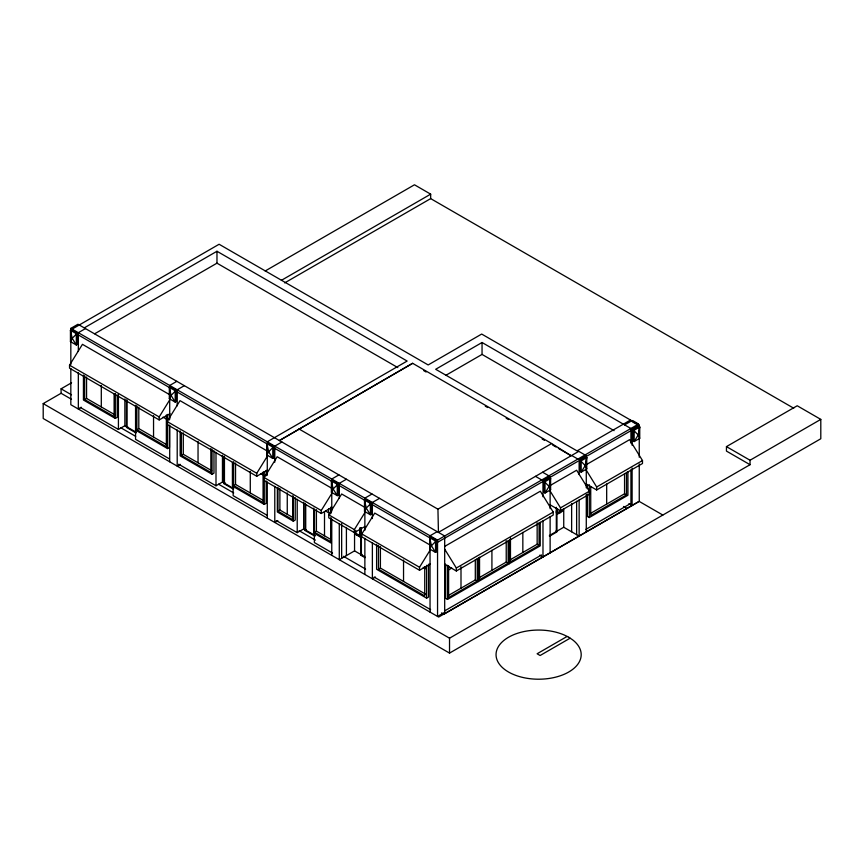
<?xml version="1.0" encoding="UTF-8"?>
<svg xmlns="http://www.w3.org/2000/svg" width="864" height="864" viewBox="0 0 864 864"><rect width="100%" height="100%" fill="white"/><g stroke="black" fill="none" stroke-linecap="round" stroke-linejoin="round"><path stroke-width="1.3" d="M70.448 341.604L72.198 338.321L77.522 332.986L77.522 344.304L76.334 344.995L70.448 341.604L70.448 330.275L71.636 329.584L77.522 332.986M169.322 398.682L171.072 395.41L176.396 390.064L176.396 401.393L175.208 402.084L169.322 398.682L169.322 387.364L170.51 386.672L176.396 390.064M266.911 455.026L268.661 451.742L273.985 446.407L273.985 457.736L272.786 458.417L266.911 455.026L266.911 443.696L268.099 443.016L273.985 446.407M331.398 492.253L333.148 488.981L338.472 483.635L338.472 494.964L337.284 495.655L331.398 492.253L331.398 480.935L332.586 480.244L338.472 483.635M364.5 511.369L366.25 508.086L371.563 502.751L371.563 514.069L370.375 514.76L364.5 511.369L364.5 500.04L365.688 499.349L371.563 502.751M429.678 548.996L431.428 545.713L436.752 540.378L436.752 551.707L435.553 552.388L429.678 548.996L429.678 537.667L430.866 536.987L436.752 540.378M169.927 413.716L159.181 419.926L69.541 368.172L69.541 365.191L82.447 344.326L169.744 394.729M159.181 419.926L159.181 416.945L170.035 399.362M267.505 470.059L256.759 476.258L167.13 424.516L167.13 421.535L180.025 400.658L267.332 451.073M256.759 476.258L256.759 473.288L267.624 455.706M332.003 507.287L321.246 513.497L321.246 510.516L332.111 492.944M365.094 526.403L354.348 532.602L328.763 517.828L328.763 514.847L341.658 493.981L364.921 507.406M354.348 532.602L354.348 529.621L365.213 512.05M430.272 564.03L419.526 570.24L361.854 536.933L361.854 533.963L374.749 513.086L430.121 545.054M419.526 570.24L419.526 567.259L430.391 549.677M412.636 363.301L279.418 440.564L412.636 363.301L551.632 443.545L571.158 455.749L438.437 532.375L437.94 509.188L298.944 428.944M70.826 328.374L77.954 324.248L444.69 535.982L444.69 612.317L437.551 616.442L437.551 540.108L70.826 328.374L70.826 364.532M72.112 329.119L219.11 244.253L428.166 364.954L481.68 334.055L639.252 425.099L639.252 457.24M84.251 327.888L216.972 251.262L407.138 361.055L267.278 441.796L267.278 475.276M85.46 328.59L78.332 332.705L78.332 351.454M94.727 333.752L216.972 263.174L397.807 367.578M820.8 419.386L750.038 460.242L750.038 464.702L726.451 451.094L726.451 446.623L797.213 405.767L820.8 419.386L820.8 438.75L449.528 653.098L43.2 418.5L43.2 403.607L61.085 393.282L61.085 388.822L71.582 382.752M265.183 270.983L414.472 184.788L430.672 194.152L430.672 198.612L793.714 408.218M281.394 280.336L430.672 194.152M284.666 282.906L430.672 198.612M84.629 375.721L84.629 399.546L86.562 398.423L114.912 414.796M81.389 407.279L78.332 409.039L78.332 372.881M176.828 381.337L169.7 385.463L169.7 418.943M83.441 375.073L83.441 400.032L115.301 418.424L117.234 417.312L117.234 394.978M184.334 385.668L177.206 389.794L177.206 405.864M80.266 407.419L118.422 429.44L124.87 425.714L124.87 398.952M127.699 426.611L127.051 426.978L127.051 400.054M136.868 405.875L136.868 429.7L138.802 428.587L167.152 444.949M135.68 405.227L135.68 430.196L167.54 448.589L169.474 447.466L169.474 425.131M181.364 432.886L181.364 455.393L183.298 454.28L211.648 470.642M180.263 464.357L177.206 466.128L177.206 429.97M180.176 430.92L180.176 455.879L212.036 474.271L213.97 473.159L213.97 450.824M281.923 442.012L274.784 446.126L274.784 462.197M178.697 464.238L216 485.784L222.458 482.058L222.458 455.285M223.808 456.311L223.808 483.581L225.094 482.836M233.604 461.722L233.604 485.546L235.537 484.434L262.753 500.148M632.113 445.295L632.113 429.224L482.047 342.5L435.672 369.284L577.044 450.9L630.558 420.001M446.105 375.17L482.047 354.424L614.077 430.639M232.416 462.391L232.416 486.043L264.265 504.436L266.198 503.312L266.198 480.978M338.904 474.908L331.765 479.034L331.765 511.175M277.96 487.328L277.96 511.153L279.893 510.041L293.576 517.946M346.41 479.239L339.282 483.365L339.282 498.096M277.841 520.7L274.784 522.461L274.784 486.302M277.366 488.344L277.366 511.996L293.285 521.186L295.218 520.074L295.218 497.74M276.242 520.56L297.216 532.667L303.664 528.941L315.392 535.712M305.068 503.226L305.068 530.496L306.364 529.762M372.006 494.014L364.867 498.139L364.867 530.28M314.474 509.738L314.474 532.235L316.408 531.122L331.463 539.816M379.512 498.355L372.373 502.47L372.373 518.54M355.504 531.727L355.504 534.319L360.256 536.846L360.256 527.753M358.376 534.557L355.73 533.714L359.834 536.08L360.428 535.745M355.504 534.319L360.256 536.846M354.553 532.17L354.553 550.876L339.282 559.699L339.282 523.541M437.94 509.188L551.632 443.545M360.742 527.926L360.742 555.196L362.038 554.45M437.184 531.652L430.045 535.766L430.045 538.445M624.607 424.883L631.746 420.768M631.368 421.211L632.556 420.53L638.442 423.922L637.243 424.602L632.351 421.783M378.475 545.368L378.475 569.192L380.408 568.08L425.52 594.119M437.551 540.108L638.064 424.343M375.43 577.044L372.373 578.804L372.373 542.646M535.475 476.345L542.981 480.676L550.12 476.561L550.12 508.702M586.278 455.684L578.772 451.354L571.633 455.468L579.139 459.799L586.278 455.684L586.278 487.825M632.113 429.224L639.252 425.099M437.551 542.333L541.933 482.069M543.769 480.967L549.353 477.738L550.606 478.462L550.606 489.791L545.011 493.02L543.769 492.296L543.769 480.967L549.061 486.464L550.606 489.791M550.055 477.382L577.886 461.311M579.917 460.091L585.511 456.872L586.764 457.596L586.764 468.914L581.17 472.144L579.917 471.42L579.917 460.091L585.22 465.588L586.764 468.914M586.17 456.538L630.936 430.693M632.891 429.516L638.485 426.287L639.738 427.01L639.738 438.329L634.144 441.558L632.891 440.834L632.891 429.516L638.194 435.002L639.738 438.329M444.604 546.458L540.335 491.195L553.23 512.071L553.23 515.052L456.332 570.985L444.517 564.16M549.936 485.644L576.634 470.232L589.54 491.108L589.54 494.089L560.52 510.84L549.774 504.63M586.062 464.789L629.586 439.668L642.492 460.534L642.492 463.514L596.668 489.964L585.922 483.764M447.714 570.434L451.796 568.069M456.332 570.985L456.332 568.015L553.23 512.071M560.52 510.84L560.52 507.859L589.54 491.108M596.668 489.964L596.668 486.994L642.492 460.534M556.988 512.622L557.572 512.957L562.993 509.836L562.41 509.49M557.075 513.767C573.113 502.103 552.139 522.785 557.075 508.572M376.607 544.331L376.607 569.29L426.611 598.158L428.544 597.046L428.544 564.203M549.364 535.55L563.738 527.245L563.738 508.54M549.45 536.242L556.967 531.9L556.967 508.529M447.79 595.825L475.308 579.938L477.241 581.062L477.241 558.554M478.71 577.973L506.228 562.086L508.162 563.209L508.162 540.702M510.732 559.483L537.149 544.234L539.082 545.357L539.082 522.85M591.019 513.13L624.564 493.776L626.497 494.888L626.497 472.392M477.241 581.062L448.621 597.586L448.621 565.812M508.162 563.209L479.542 579.733L479.542 557.226M539.082 545.357L510.473 561.881L510.473 538.045M626.497 494.888L590.728 515.538L590.728 486.421M445.543 564.149L445.543 598.309L447.476 599.422L540.238 545.864L540.238 522.212M587.347 494.1L587.347 516.434L589.28 517.547L627.934 495.234L627.934 471.582M444.528 610.967L541.555 554.947M585.889 529.351L629.845 503.971M637.978 501.995L438.653 617.069L70.826 404.708L70.826 368.55M662.839 515.052L639.252 501.433L443.826 614.261L441.493 612.911M43.2 403.607L449.528 638.204L750.038 464.702M567.108 636.444L537.116 653.767L540.119 655.506L570.121 638.183M726.451 446.623L750.038 460.242M423.792 370.667L426.114 372.006M485.298 406.177L487.62 407.516M506.185 418.23L508.507 419.569M542.149 438.998L544.471 440.338M552.593 445.025L556.07 447.034M558.392 448.373L571.158 455.749M628.895 503.701L632.113 505.559L632.113 468.061M623.538 506.466L627.037 508.486M542.614 472.219L550.12 476.561M563.738 527.245L579.139 536.134L579.139 499.975M555.682 531.155L556.33 531.533L556.33 507.298M539.773 555.152L542.981 557.01L542.981 520.852M76.788 334.055L170.284 388.033M176.126 391.403L267.278 444.031M274.784 448.362L331.754 481.259M338.731 485.287L365.472 500.72M371.282 504.079L429.419 537.635M331.819 488.3L277.171 456.743L264.265 477.619L321.246 510.516M163.015 417.128L167.227 419.558M260.809 473.58L262.915 474.8M325.523 510.948L330.588 513.875M423.209 567.346L425.52 568.685M69.541 365.191L159.181 416.945M167.13 421.535L256.759 473.288M328.763 514.847L354.348 529.621M361.854 533.963L419.526 567.259M264.265 480.6L321.246 513.497M354.553 550.876L364.878 556.837M360.742 555.196L365.04 557.68M84.629 399.546L114.113 416.567L114.113 394.06M136.868 429.7L166.352 446.72L166.352 414.958M181.364 455.393L210.848 472.414L210.848 448.589M233.604 485.546L263.077 502.567L263.077 472.133M277.96 511.153L292.691 519.664L292.691 495.839M314.474 532.235L330.685 541.598L330.685 517.774M378.475 569.192L424.742 595.912L424.742 566.784M61.085 388.822L71.507 394.826M124.87 425.714L136.339 432.346M222.458 482.058L233.734 488.57M136.08 432.94L126.414 427.356L126.414 400.075M223.808 483.581L233.474 489.164M305.068 530.496L314.744 536.09M61.085 393.282L71.507 399.298M120.485 427.572L135.659 436.342M218.538 484.186L233.712 492.944M299.084 530.69L315.425 540.13M343.44 556.297L365.612 569.106M169.366 458.86L135.562 439.333L135.562 405.875M266.933 515.182L233.15 495.677L233.15 486.302M332.554 553.068L314.356 542.56L314.356 533.207M374.155 577.087L430.618 609.682M585.814 469.411L596.668 486.994M549.655 490.288L560.52 507.859M444.798 549.331L456.332 568.015M639.252 463.936L639.252 501.433M630.936 428.458L630.936 443.189M630.936 469.973L630.936 504.792M624.564 473.688L624.564 493.776M606.679 484.013L606.679 504.101M589.28 484.704L589.28 517.547M587.347 484.898L587.347 488.84M586.278 494.521L586.278 532.019M579.139 459.799L579.139 474.53M576.634 501.293L576.634 534.697M571.633 503.68L571.633 531.803M557.572 508.918L557.572 512.957M557.269 508.68L557.269 513.875M550.12 516.737L550.12 552.895M542.981 480.676L542.981 496.746M537.149 522.806L537.149 544.234M522.839 532.408L522.839 552.496M509.317 540.065L509.317 563.717M506.228 540.659L506.228 562.086M491.918 550.26L491.918 570.348M482.047 342.5L482.047 354.424M478.397 557.917L478.397 581.569M475.308 559.85L475.308 579.938M460.998 566.773L460.998 588.2M449.528 638.204L449.528 653.098M447.476 565.261L447.476 599.422M430.045 549.158L430.045 612.101M426.611 565.315L426.611 598.158M403.542 560.012L403.542 581.429M380.408 546.653L380.408 568.08M364.867 538.315L364.867 574.474M361.39 527.893L361.39 554.828M360.061 527.861L360.061 536.954M359.834 529.351L359.834 536.08M355.698 530.312L355.698 534.211M346.41 527.45L346.41 555.574M341.658 523.584L341.658 558.328M331.765 519.21L331.765 555.368M331.333 507.686L331.333 512.935M331.333 518.195L331.333 543.154L313.816 533.045L313.816 508.075M330.685 507.19L330.685 512.482M328.568 508.831L328.568 512.698M324.508 511.704L324.508 535.799M316.408 509.695L316.408 531.122M305.716 504.544L305.716 530.129M303.664 502.222L303.664 528.941M297.216 499.262L297.216 532.667M293.285 496.228L293.285 521.186M287.258 492.869L287.258 514.296M279.893 488.614L279.893 510.041M267.278 481.972L267.278 518.13M266.198 470.47L266.198 475.729M264.265 471.593L264.265 504.436M250.279 471.517L250.279 492.944M235.537 463.007L235.537 484.434M224.446 456.278L224.446 483.214M216.972 251.262L216.972 263.174M216 452.315L216 485.784M212.036 449.312L212.036 474.271M198.04 441.364L198.04 462.791M183.298 432.853L183.298 454.28M169.7 425.639L169.7 461.786M169.474 414.623L169.474 419.882M167.54 414.428L167.54 448.589M153.544 415.67L153.544 437.098M138.802 407.16L138.802 428.587M118.422 394.643L118.422 429.44M115.301 393.466L115.301 418.424M101.304 385.517L101.304 406.933M86.562 377.006L86.562 398.423M550.606 478.462L549.061 486.464L545.011 493.02L545.011 481.691L550.606 478.462M586.764 457.596L585.22 465.588L581.17 472.144L581.17 460.814L586.764 457.596M639.738 427.01L638.194 435.002L634.144 441.558L634.144 430.24L639.738 427.01M568.717 637.254L564.527 635.137A42.563 24.57 0 0 0 497.059 649.318A42.563 24.57 0 0 0 547.83 678.629A42.563 24.57 0 0 0 572.389 639.673L568.717 637.254M76.334 333.666L70.448 330.275L72.198 338.321L76.334 344.995L76.334 333.666M175.208 390.755L169.322 387.364L171.072 395.41L175.208 402.084L175.208 390.755M272.786 447.098L266.911 443.696L268.661 451.742L272.786 458.417L272.786 447.098M337.284 484.326L331.398 480.935L333.148 488.981L337.284 495.655L337.284 484.326M370.375 503.431L364.5 500.04L366.25 508.086L370.375 514.76L370.375 503.431M435.553 541.069L429.678 537.667L431.428 545.713L435.553 552.388L435.553 541.069"/></g></svg>
